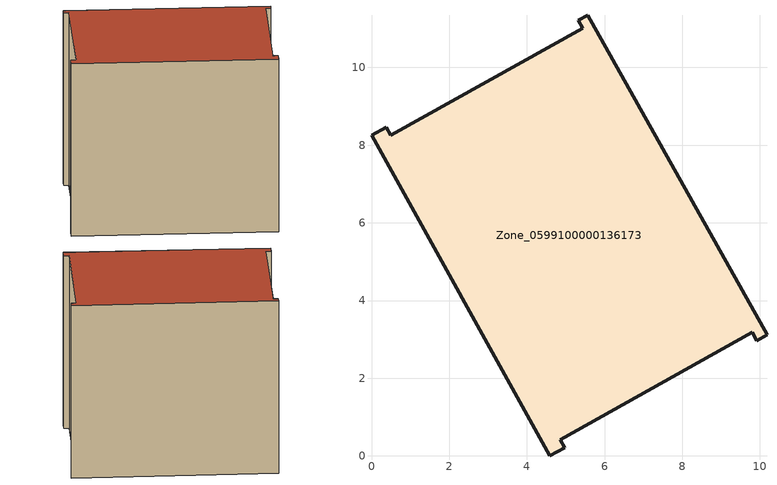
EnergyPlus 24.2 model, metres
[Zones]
Zone_0599100000136173
 floor ground (C_G): 0,8.25 0.38,8.46 0.49,8.25 5.44,11.01 5.32,11.22 5.56,11.35 10.18,3.12 9.92,2.97 9.8,3.18 4.86,0.42 4.98,0.21 4.59,0 z0
 wall outside (C_F): 5.56,11.35 5.32,11.22 5.44,11.01 0.49,8.25 0.38,8.46 0,8.25 4.59,0 4.98,0.21 4.86,0.42 9.8,3.18 9.92,2.97 10.18,3.12 5.56,11.35 z0:8.47
 roof outside (C_R): 0,8.25 4.59,0 4.98,0.21 4.86,0.42 9.8,3.18 9.92,2.97 10.18,3.12 5.56,11.35 5.32,11.22 5.44,11.01 0.49,8.25 0.38,8.46 z8.47
[BUILDING]
Pand.0599100000136173: North Axis=0; Terrain=City; Loads Convergence Tolerance Value=0.04; Temperature Convergence Tolerance Value=0.4; Solar Distribution=FullExterior; Maximum Number of Warmup Days=25; Minimum Number of Warmup Days=1
[Site:Location]
Rotterdam.The.Hague.AP_ZH_NLD Design_Conditions: Latitude=51.96; Longitude=4.45; Time Zone=1; Elevation=-4.5
[SITE:GROUNDTEMPERATURE:BUILDINGSURFACE]
18, 18, 18, 18, 18, 18, 18, 18, 18, 18, 18, 18
[MATERIAL] Thermal Absorptance=0.9; Solar Absorptance=0.7; Visible Absorptance=0.7
Name | Roughness | Thickness | Conductivity | Density | Specific Heat
G.TC.1965-1974 | MediumSmooth | 0.15 | 0.882353 | 540 | 1210
F.TC.1965-1974 | Rough | 0.3 | 0.697674 | 1920 | 840
R.TC.1965-1974 | MediumRough | 0.2 | 0.232558 | 1500 | 1000
[CONSTRUCTION]
C_G: G.TC.1965-1974
C_F: F.TC.1965-1974
C_R: R.TC.1965-1974
[ZONE]
Zone_0599100000136173: Type=1; Multiplier=1; Ceiling Height=Autocalculate; Volume=Autocalculate; Floor Area=autocalculate; Part of Total Floor Area=Yes
[ZONEINFILTRATION:DESIGNFLOWRATE]
Infil_Zone_0599100000136173: Zone or ZoneList or Space or SpaceList=Zone_0599100000136173; Schedule=AlwaysOn; Design Flow Rate Calculation Method=Flow/Area; Flow Rate per Floor Area=0.003; Constant Term Coefficient=1; Temperature Term Coefficient=0; Velocity Term Coefficient=0; Velocity Squared Term Coefficient=0
[HVACTEMPLATE:ZONE:IDEALLOADSAIRSYSTEM]
Zone_0599100000136173: Maximum Heating Supply Air Temperature=50; Minimum Cooling Supply Air Temperature=13; Maximum Heating Supply Air Humidity Ratio=0.0156; Minimum Cooling Supply Air Humidity Ratio=0.0077; Heating Limit=NoLimit; Cooling Limit=NoLimit; Dehumidification Control Type=ConstantSensibleHeatRatio; Cooling Sensible Heat Ratio=0.7; Dehumidification Setpoint=60; Humidification Control Type=None; Humidification Setpoint=30; Outdoor Air Method=None; Outdoor Air Flow Rate per Person=0.00944; Outdoor Air Flow Rate per Zone Floor Area=0; Outdoor Air Flow Rate per Zone=0; Demand Controlled Ventilation Type=None; Outdoor Air Economizer Type=NoEconomizer; Heat Recovery Type=None; Sensible Heat Recovery Effectiveness=0.7; Latent Heat Recovery Effectiveness=0.65
[ZONECONTROL:THERMOSTAT]
ThermostatControl_Zone_0599100000136173: Zone or ZoneList=Zone_0599100000136173; Control Type Schedule=DualSetpointControlType; Control 1=Thermostat_Zone_0599100000136173; Temperature Difference Between Cutout And Setpoint=0
[THERMOSTATSETPOINT:DUALSETPOINT]
Thermostat_Zone_0599100000136173: Heating Setpoint Temperature Schedule=HeatingSetpoint_Zone_0599100000136173; Cooling Setpoint Temperature Schedule=CoolingSetpoint_Zone_0599100000136173
[SCHEDULE:COMPACT]
HeatingSetpoint_Zone_0599100000136173: Through: 12/31, For: AllDays, Until: 24:00, 21
CoolingSetpoint_Zone_0599100000136173: Through: 12/31, For: AllDays, Until: 24:00, 24
DualSetpointControlType: Through: 12/31, For: AllDays, Until: 24:00, 4
AlwaysOn: Through: 12/31, For: AllDays, Until: 24:00, 1
